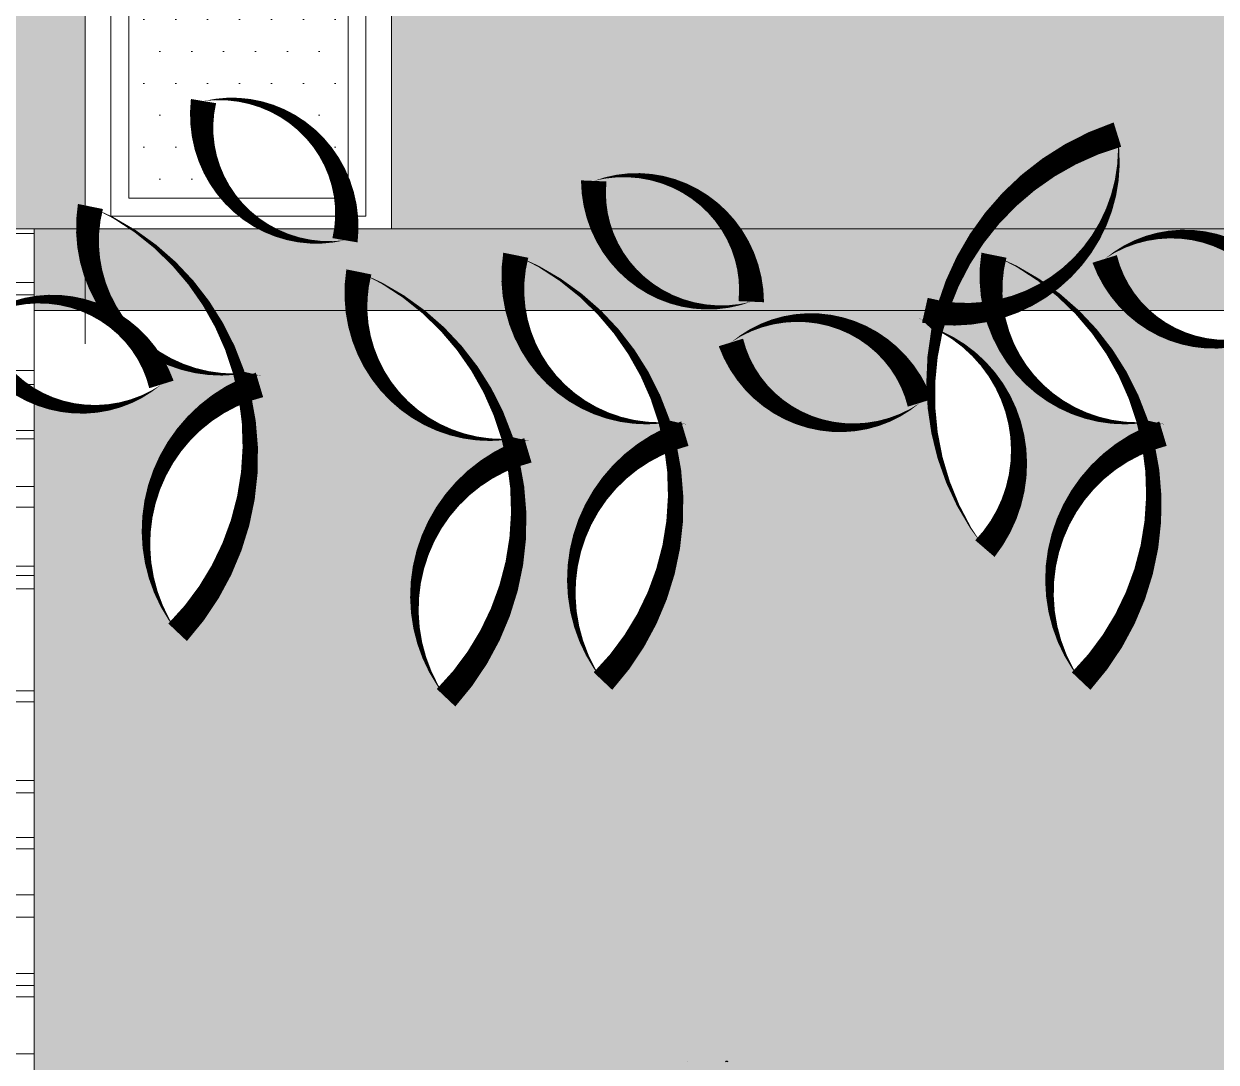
# Model space of a CAD drawing. Header units: metres. Extents: x -183 to 791, y -436 to 125.
# Drawn here: x 489.14 to 491.476, y -309.168 to -307.133 of the extents above; entities that cross this region are included whole.
import ezdxf

# ---------------------------------------------------------------- set-up
doc = ezdxf.new("R2010")
doc.units = ezdxf.units.M
doc.header["$MEASUREMENT"] = 0
doc.header["$XCLIPFRAME"] = 2
doc.layers.add('FLOATING-WINDOWS', color=2, linetype='Continuous', plot=False)
for name, color, linetype in [('okna', 4, 'Continuous'), ('SRAFA', 251, 'Continuous'), ('srafa fasada', 253, 'Continuous'), ('SRAFY', 3, 'Continuous'), ('zariz.predmety', 203, 'Continuous'), ('ZARIZOVAKY', 251, 'Continuous')]:
    doc.layers.add(name, color=color, linetype=linetype)
picture_1 = doc.add_image_def('image1.jpg', size_in_pixel=(500, 333))

# ---------------------------------------------------------------- blocks, each defined once
blk = doc.blocks.new('BMW3-CUM')
for points in [[(0.0019, 1.3746), (0.0019, 1.3746)], [(0.077, 1.3747), (0.0778, 1.3755), (0.0793, 1.3755), (0.08, 1.3755), (0.0815, 1.3748)]]:
    blk.add_lwpolyline(points)

msp = doc.modelspace()

# ---------------------------------------------------------------- hatches: boundary and pattern name
at = {"layer": 'SRAFA', "linetype": 'Continuous', "lineweight": 0}
h = msp.add_hatch(dxfattribs=at)
h.set_pattern_fill('DOTS', color=256, style=0)
h.paths.add_polyline_path([(489.7753, -305.2451), (489.3453, -305.2451), (489.3453, -307.4751), (489.5431, -307.4751, -0.217614), (489.4919, -307.2846, -0.414492), (489.7686, -307.4751), (489.7753, -307.4751)])
h = msp.add_hatch(dxfattribs=at)
h.set_pattern_fill('AR-RROOF', color=256, scale=0.2, style=0)
h.set_pattern_definition([(0, (42.52465, -11.44078), (0.44, 0.2), [3, -0.4, 1, -0.2]), (0, (42.79065, -11.34078), (-0.2, 0.266), [0.6, -0.066, 1.2, -0.15]), (0, (42.62465, -11.27078), (1.04, 0.134), [1.6, -0.28, 0.8, -0.2])])
h.paths.add_polyline_path([(489.1603, -307.5351), (486.7403, -307.5351), (486.7403, -310.5351), (488.2403, -310.5351), (489.1603, -310.5351)])
at = {"layer": 'srafa fasada', "linetype": 'Continuous', "lineweight": 0}
msp.add_hatch(color=253, dxfattribs=at).paths.add_polyline_path([(488.2403, -304.5101), (495.5588, -304.5101), (495.5588, -308.1001), (493.7815, -308.1001), (493.7815, -307.6951), (494.114, -307.6951), (494.114, -307.5351), (489.8603, -307.5351), (489.8603, -305.1601), (489.2603, -305.1601), (489.2603, -307.5351), (488.2403, -307.5351)])
h = msp.add_hatch(color=253, dxfattribs=at)
h.dxf.hatch_style = 1
h.paths.add_polyline_path([(493.6415, -308.2601), (493.4815, -308.2601), (493.4815, -308.1001), (493.6415, -308.1001), (493.6415, -307.6951), (493.3073, -307.6951, -0.106346), (493.4126, -307.8869, 0.017027), (493.4312, -307.8847, 0.520567), (493.4523, -307.9083, 0.02656), (493.4212, -307.9195, -0.250948), (493.292, -308.3933, -0.48727), (493.4212, -307.9195, 0.01621), (493.4126, -307.8869, -0.350554), (493.1281, -307.6951), (493.0728, -307.6951, -0.065792), (493.1286, -307.8195, 0.017027), (493.1471, -307.8173, 0.520567), (493.1683, -307.8409, 0.02656), (493.1372, -307.8521, -0.250948), (493.0079, -308.3259, -0.48727), (493.1372, -307.8521, 0.01621), (493.1286, -307.8195, -0.196615), (492.9303, -307.7566, -0.101271), (492.9762, -307.84, -0.520567), (492.6057, -307.7215, -0.053939), (492.6494, -307.6951), (492.5398, -307.6951, -0.08795), (492.6214, -307.8574, 0.017027), (492.6399, -307.8552, 0.520567), (492.6611, -307.8788, 0.02656), (492.63, -307.89, -0.250948), (492.5008, -308.3638, -0.48727), (492.63, -307.89, 0.01621), (492.6214, -307.8574, -0.311031), (492.3512, -307.702, -0.037264), (492.3048, -307.7002, 0.01621), (492.2964, -307.7328, -0.499116), (492.3898, -308.1618, -0.184272), (492.2853, -307.8061, -0.427485), (491.9605, -307.6951), (491.9038, -307.6951, -0.064579), (491.909, -307.756, -0.283495), (491.6673, -307.6951), (491.6222, -307.6951, -0.01943), (491.6283, -307.7125, -0.368889), (491.3204, -307.6951), (491.2007, -307.6951, -0.125126), (491.3323, -307.9151, 0.017027), (491.3509, -307.9129, 0.520567), (491.3721, -307.9365, 0.02656), (491.3409, -307.9477, -0.250948), (491.2117, -308.4215, -0.48727), (491.3409, -307.9477, 0.01621), (491.3323, -307.9151, -0.380564), (491.0407, -307.6951), (491.0395, -307.6951, -0.081967), (490.9381, -307.7002, 0.01621), (490.9297, -307.7328, -0.499116), (491.0231, -308.1618, -0.221401), (490.9297, -307.7328, 0.017027), (490.9124, -307.7256, 0.502047), (490.9065, -307.6951), (490.2637, -307.6951, -0.125126), (490.3953, -307.9151, 0.017027), (490.4139, -307.9129, 0.520567), (490.4351, -307.9365, 0.02656), (490.4039, -307.9477, -0.250948), (490.2747, -308.4215, -0.48727), (490.4039, -307.9477, 0.01621), (490.3953, -307.9151, -0.380564), (490.1036, -307.6951), (489.9202, -307.6951, -0.148939), (490.0878, -307.9477, 0.017027), (490.1064, -307.9455, 0.520567), (490.1276, -307.9691, 0.02656), (490.0964, -307.9803, -0.250948), (489.9672, -308.4541, -0.48727), (490.0964, -307.9803, 0.01621), (490.0878, -307.9477, -0.415304), (489.7917, -307.6951), (489.506, -307.6951, -0.065792), (489.5618, -307.8195, 0.017027), (489.5804, -307.8173, 0.520567), (489.6016, -307.8409, 0.02656), (489.5704, -307.8521, -0.250948), (489.4412, -308.3259, -0.48727), (489.5704, -307.8521, 0.01621), (489.5618, -307.8195, -0.196615), (489.3635, -307.7566, -0.101271), (489.4095, -307.84, -0.284896), (489.1603, -307.8638), (489.1603, -310.5351), (493.6415, -310.5351)])
h.paths.add_polyline_path([(492.1003, -310.3851), (491.5003, -310.3851), (491.5003, -308.2601), (492.1003, -308.2601)], flags=16)
h.paths.add_polyline_path([(492.0503, -310.3351), (491.5503, -310.3351), (491.5503, -308.3101), (492.0503, -308.3101)], flags=0)
h.paths.add_polyline_path([(492.0153, -310.3001), (491.5853, -310.3001), (491.5853, -308.3451), (492.0153, -308.3451)], flags=0)
at = {"layer": 'SRAFY', "linetype": 'Continuous', "lineweight": 0}
msp.add_hatch(color=44, dxfattribs=at).paths.add_polyline_path([(494.114, -307.5351), (489.8603, -307.5351), (489.1603, -307.5351), (489.1603, -307.6951), (493.6415, -307.6951), (494.114, -307.6951)])

# ---------------------------------------------------------------- linework, layer by layer
at = {"layer": 'FLOATING-WINDOWS', "linetype": 'Continuous', "lineweight": 0, "flags": 128}
for points in [[(488.2403, -304.5101), (495.5588, -304.5101), (495.5588, -308.1001), (493.7815, -308.1001), (493.7815, -307.6951), (494.114, -307.6951), (494.114, -307.5351), (489.8603, -307.5351), (489.8603, -305.1601), (489.2603, -305.1601), (489.2603, -307.5351), (488.2403, -307.5351)], [(489.1603, -307.6951), (489.1603, -310.5351), (493.6415, -310.5351), (493.6415, -308.2601), (493.4815, -308.2601), (493.4815, -308.1001), (493.6415, -308.1001), (493.6415, -307.6951)]]:
    msp.add_lwpolyline(points, close=True, dxfattribs=at)
at = {"layer": 'okna', "linetype": 'Continuous', "lineweight": 0}
msp.add_lwpolyline([(489.2603, -307.5351), (489.2603, -305.1601), (489.8603, -305.1601), (489.8603, -307.5351)], dxfattribs=at)
for points in [[(489.3103, -305.2101), (489.8103, -305.2101), (489.8103, -307.5101), (489.3103, -307.5101)], [(489.3453, -305.2451), (489.7753, -305.2451), (489.7753, -307.4751), (489.3453, -307.4751)]]:
    msp.add_lwpolyline(points, close=True, dxfattribs=at)
at = {"layer": 'SRAFY', "linetype": 'Continuous', "lineweight": 0}
for p, q in [((494.114, -307.5351), (486.7403, -307.5351)), ((489.1603, -310.5351), (489.1603, -307.5351)), ((494.114, -307.6951), (489.1603, -307.6951))]:
    msp.add_line(p, q, dxfattribs=at)
at = {"layer": 'zariz.predmety', "color": 253, "linetype": 'Continuous', "ltscale": 0.001}
for points in [[(489.4919, -307.2846, 0, 0, -0.520567), (489.4919, -307.2846, 0, 0.05, -0.520567), (489.7692, -307.5574, 0, 0.05, -0.520567), (489.4919, -307.2846, 0.05, 0.05, 0)], [(491.2828, -307.3503, 0, 0, -0.520567), (491.2828, -307.3503, 0, 0.05, -0.520567), (490.9055, -307.6947, 0, 0.05, -0.520567), (490.9124, -307.7256, 0, 0.05, -0.520567), (491.0231, -308.1618, 0, 0.05, -0.520567), (491.2828, -307.3503, 0.05, 0.05, 0)], [(490.5653, -307.6778, 0, 0, -0.520567), (490.5653, -307.6778, 0, 0.05, -0.520567), (490.2566, -307.4411, 0, 0.05, -0.520567), (490.5653, -307.6778, 0.05, 0.05, 0)], [(489.4412, -308.3259, 0, 0, -0.520567), (489.4412, -308.3259, 0, 0.05, -0.520567), (489.6016, -307.8409, 0, 0.05, -0.520567), (489.5804, -307.8173, 0, 0.05, -0.520567), (489.2703, -307.4912, 0, 0.05, -0.520567), (489.4412, -308.3259, 0.05, 0.05, 0)], [(491.6283, -307.7125, 0, 0, -0.520567), (491.6283, -307.7125, 0, 0.05, -0.520567), (491.2578, -307.594, 0, 0.05, -0.520567), (491.6283, -307.7125, 0.05, 0.05, 0)], [(490.2747, -308.4215, 0, 0, -0.520567), (490.2747, -308.4215, 0, 0.05, -0.520567), (490.4351, -307.9365, 0, 0.05, -0.520567), (490.4139, -307.9129, 0, 0.05, -0.520567), (490.1038, -307.5867, 0, 0.05, -0.520567), (490.2747, -308.4215, 0.05, 0.05, 0)], [(491.2117, -308.4215, 0, 0, -0.520567), (491.2117, -308.4215, 0, 0.05, -0.520567), (491.3721, -307.9365, 0, 0.05, -0.520567), (491.3509, -307.9129, 0, 0.05, -0.520567), (491.0408, -307.5867, 0, 0.05, -0.520567), (491.2117, -308.4215, 0.05, 0.05, 0)], [(489.9672, -308.4541, 0, 0, -0.520567), (489.9672, -308.4541, 0, 0.05, -0.520567), (490.1276, -307.9691, 0, 0.05, -0.520567), (490.1064, -307.9455, 0, 0.05, -0.520567), (489.7963, -307.6194, 0, 0.05, -0.520567), (489.9672, -308.4541, 0.05, 0.05, 0)], [(489.4095, -307.84, 0, 0, -0.520567), (489.4095, -307.84, 0, 0.05, -0.520567), (489.039, -307.7215, 0, 0.05, -0.520567), (489.4095, -307.84, 0.05, 0.05, 0)], [(490.8959, -307.8762, 0, 0, -0.520567), (490.8959, -307.8762, 0, 0.05, -0.520567), (490.5254, -307.7577, 0, 0.05, -0.520567), (490.8959, -307.8762, 0.05, 0.05, 0)]]:
    msp.add_lwpolyline(points, format="xyseb", close=True, dxfattribs=at)
at = {"layer": 'ZARIZOVAKY', "linetype": 'Continuous', "lineweight": 0}
msp.add_line((489.2603, -307.5976), (489.2603, -307.7601), dxfattribs=at)

# ---------------------------------------------------------------- block references
at = {"linetype": 'Continuous', "lineweight": 0}
msp.add_blockref('BMW3-CUM', (490.438, -310.5422), dxfattribs=at)

# ---------------------------------------------------------------- pictures from other files: only their frames are drawn
image = msp.add_image(picture_1, insert=(461.0448, -326.9123), size_in_units=(83.7481, 55.7762), dxfattribs=at)
image.set_boundary_path([(152.9099, 212.3565), (152.9099, 169.0504), (228.7325, 169.0504), (228.7325, 209.5822), (228.7325, 219.178), (228.7325, 226.1008), (228.7325, 234.7236), (210.6369, 234.7236), (211.2926, 221.1412), (211.7604, 221.1412), (211.7604, 220.186), (205.5584, 220.186), (205.5584, 198.7526), (186.8512, 198.7526), (186.8512, 196.066), (184.1646, 196.066), (184.1646, 198.7526), (181.9255, 198.7526), (181.9255, 194.8719), (181.6993, 194.5734), (180.6591, 194.5734), (180.4329, 194.8719), (180.4329, 198.7526), (161.8653, 198.7526), (161.8686, 216.8127), (152.9099, 216.8127), (152.9099, 214.0424), (152.9099, 212.3565)])

doc.saveas('drawing.dxf')
